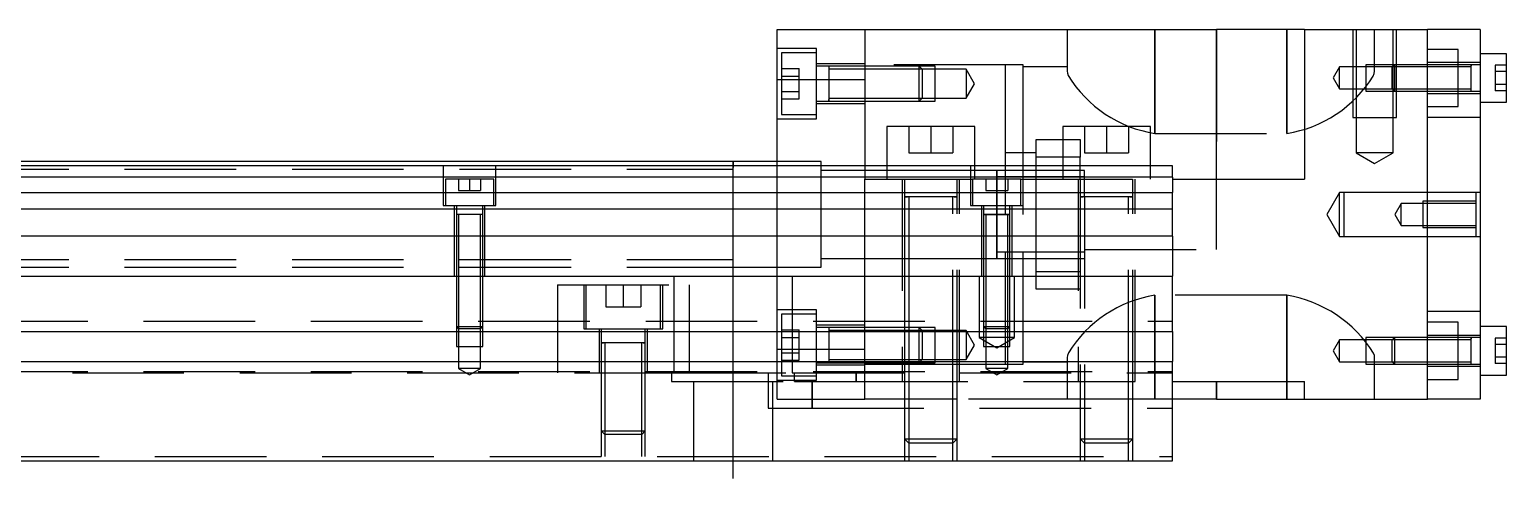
# Model space of a CAD drawing. Extents: x -24 to 669, y -292 to 77.
# Drawn here: x 329.9 to 498, y -223.6 to -172.6 of the extents above; entities that cross this region are included whole.
import ezdxf

# ---------------------------------------------------------------- set-up
doc = ezdxf.new("R2010")
doc.units = 0
doc.linetypes.add('CENTER', pattern=[50.8, 31.75, -6.35, 6.35, -6.35])
doc.linetypes.add('DASHED', pattern=[19.05, 12.7, -6.35])
doc.layers.get('0').update_dxf_attribs({"linetype": 'CONTINUOUS'})
doc.layers.add('CENTER', color=1, linetype='CENTER')

msp = doc.modelspace()

# ---------------------------------------------------------------- linework, layer by layer
at = {"color": 7, "linetype": 'CONTINUOUS'}
for p, q in [((415, -178.28029), (415, -172.61)), ((415, -172.61), (425, -172.61)), ((425, -172.61), (465, -172.61)), ((425, -172.61), (425, -188.11)), ((465, -189.61), (465, -172.61)), ((475, -172.61), (465, -172.61)), ((475, -172.61), (475, -189.61)), ((475, -172.61), (489, -172.61)), ((495, -172.61), (489, -172.61)), ((489, -214.61), (489, -172.61)), ((495, -172.61), (495, -214.61)), ((498, -175.36), (495, -175.36)), ((498, -180.86), (498, -175.36)), ((415, -188.11), (415, -178.28029)), ((415, -178.28029), (425, -178.28029)), ((495, -180.86), (498, -180.86)), ((437.5, -183.61), (427.5, -183.61)), ((427.5, -183.61), (427.5, -188.11)), ((437.5, -188.11), (437.5, -183.61)), ((457.5, -183.61), (447.5, -183.61)), ((447.5, -183.61), (447.5, -188.11)), ((457.5, -188.11), (457.5, -183.61)), ((410.005, -187.61), (275.5, -187.61)), ((460, -188.11), (275.5, -188.11)), ((415, -187.61), (409.995, -187.61)), ((410, -193.61), (410, -187.609994)), ((410, -199.610006), (410, -187.609994)), ((410, -188.108756), (410, -187.61)), ((460, -189.362272), (460, -188.11)), ((460, -189.362272), (275.5, -189.362272)), ((410, -198.735), (410, -188.485)), ((440, -193.61), (440, -188.609994)), ((440, -198.610006), (440, -188.609994)), ((440, -189.36), (440, -189.61)), ((441, -189.36), (440, -189.36)), ((444.5, -189.36), (441, -189.36)), ((447.5, -189.36), (444.5, -189.36)), ((449.5, -189.36), (447.5, -189.36)), ((450, -189.36), (449.5, -189.36)), ((460, -189.362272), (460, -191.13668)), ((460, -189.61), (475, -189.61)), ((275.5, -191.13668), (460, -191.13668)), ((440, -190.91), (440, -192.61)), ((460, -193.033076), (460, -191.13668)), ((460, -193.033076), (275.5, -193.033076)), ((440, -192.61), (440, -193.61)), ((460, -196.087372), (460, -193.033076)), ((460, -196.087372), (275.5, -196.087372)), ((460, -196.087372), (460, -200.61)), ((440, -197.86), (450, -197.86)), ((410, -199.610006), (410, -198.735)), ((0, -200.61), (460, -200.61)), ((460, -206.91), (460, -200.61)), ((498, -206.36), (495, -206.36)), ((498, -211.86), (498, -206.36)), ((0, -206.91), (460, -206.91)), ((460, -206.91), (460, -210.31)), ((0, -210.31), (460, -210.31)), ((460, -221.61), (460, -210.31)), ((460, -212.61), (475, -212.61)), ((465, -214.61), (465, -212.61)), ((475, -214.61), (475, -212.61)), ((495, -211.86), (498, -211.86)), ((465, -214.61), (460, -214.61)), ((465, -214.61), (475, -214.61)), ((475, -214.61), (489, -214.61)), ((495, -214.61), (489, -214.61)), ((0, -221.61), (460, -221.61))]:
    msp.add_line(p, q, dxfattribs=at)
at = {"color": 3, "linetype": 'DASHED'}
for p, q in [((448, -172.61), (448, -177.344622)), ((458, -184.414212), (458, -172.61)), ((458, -172.61), (458, -184.414212)), ((465, -172.61), (465, -189.61)), ((473, -172.61), (473, -184.414212)), ((473, -184.414212), (473, -172.61)), ((480.500006, -172.61), (480.500006, -182.61)), ((480.9, -172.61), (480.9, -182.61)), ((483, -177.344622), (483, -172.61)), ((485.1, -182.61), (485.1, -172.61)), ((485.499994, -182.61), (485.499994, -172.61)), ((419.5, -174.760758), (415, -174.760758)), ((419.5, -182.760758), (419.5, -174.760758)), ((415.5, -175.260758), (415.5, -178.760758)), ((419.5, -175.260758), (415.5, -175.260758)), ((492.5, -174.86), (489, -174.86)), ((495, -176.36), (489, -176.36)), ((492.5, -181.36), (492.5, -174.86)), ((415.5, -177.028706), (417.5, -177.028706)), ((415.5, -177.894732), (417.5, -177.894732)), ((417.5, -177.894732), (417.5, -177.028706)), ((417.5, -179.626782), (417.5, -177.894732)), ((425, -176.510758), (419.5, -176.510758)), ((420.9, -176.760758), (419.5, -176.760758)), ((420.9, -176.760758), (420.895, -176.760758)), ((420.9, -176.760752), (420.9, -180.760762)), ((420.9, -176.760752), (420.9, -177.110758)), ((420.9, -176.760758), (420.9, -176.977426)), ((425, -176.760758), (420.9, -176.760758)), ((420.905, -176.760758), (420.9, -176.760758)), ((420.9, -176.977426), (420.9, -178.760758)), ((420.9, -177.110758), (420.9, -178.627714)), ((425, -177.110758), (420.9, -177.110758)), ((441, -176.61), (425, -176.61)), ((431.15, -176.760758), (425, -176.760758)), ((431.15, -176.76076), (425, -176.760762)), ((431.5, -177.110758), (425, -177.110758)), ((431.15, -178.760758), (431.15, -176.760758)), ((431.5, -177.110758), (431.15, -176.760758)), ((433, -176.760762), (431.15, -176.76076)), ((431.5, -177.110758), (431.5, -178.760758)), ((433, -177.110758), (431.5, -177.110758)), ((433, -180.760752), (433, -176.760762)), ((436.5, -177.110758), (433, -177.110758)), ((436.5, -177.110758), (436.5, -180.410758)), ((437.452628, -178.760758), (436.5, -177.110758)), ((441, -188.11), (441, -176.61)), ((443, -176.61), (441, -176.61)), ((443, -188.11), (443, -176.61)), ((448, -176.86), (443, -176.86)), ((448, -177.344622), (448.03311, -177.566202)), ((448.03311, -177.566202), (448.13006, -177.82654)), ((479, -176.86), (478.278312, -178.11)), ((478.278312, -178.11), (479, -179.36)), ((479, -179.36), (479, -176.86)), ((482, -176.86), (479, -176.86)), ((485.25, -176.610002), (482, -176.610006)), ((482, -176.610006), (482, -179.609994)), ((485, -176.86), (482, -176.86)), ((482.840926, -177.887602), (482.9594, -177.592522)), ((482.9594, -177.592522), (483, -177.344622)), ((485.25, -176.61), (485, -176.86)), ((485, -179.36), (485, -176.86)), ((489, -176.86), (485, -176.86)), ((485.25, -176.61), (485.25, -179.61)), ((489, -176.61), (485.25, -176.61)), ((489, -176.610006), (485.25, -176.610002)), ((494.005, -176.61), (489, -176.61)), ((494, -176.86), (489, -176.86)), ((495, -176.61), (493.995, -176.61)), ((494, -178.11), (494, -176.609994)), ((494, -179.610006), (494, -176.609994)), ((494, -178.11), (494, -176.609994)), ((494, -179.610006), (494, -176.609994)), ((494, -176.61), (494, -176.73467)), ((494, -176.734678), (494, -176.61)), ((494, -176.61), (494, -176.73467)), ((494, -176.734678), (494, -176.61)), ((494, -177.979964), (494, -176.734678)), ((494, -177.984988), (494, -176.86)), ((494, -179.48533), (494, -177.979964)), ((494, -179.36), (494, -177.984988)), ((496.7, -176.666624), (496.7, -177.388312)), ((498, -176.666624), (496.7, -176.666624)), ((496.7, -177.388312), (496.7, -178.831688)), ((498, -177.388312), (496.7, -177.388312)), ((415.5, -178.760758), (415.5, -182.260758)), ((415.5, -179.626782), (417.5, -179.626782)), ((417.5, -180.492808), (417.5, -179.626782)), ((420.9, -178.627714), (420.9, -178.893802)), ((420.9, -178.760758), (420.9, -180.760762)), ((420.9, -178.760758), (420.9, -180.54405)), ((420.9, -178.893802), (420.9, -180.410758)), ((431.15, -180.760758), (431.15, -178.760758)), ((431.5, -178.760758), (431.5, -180.410758)), ((436.5, -180.410758), (437.452628, -178.760758)), ((479, -179.36), (482, -179.36)), ((482, -179.36), (485, -179.36)), ((482, -179.609994), (485.25, -179.609998)), ((485, -179.36), (489, -179.36)), ((485, -179.36), (485.25, -179.61)), ((485.25, -179.609998), (489, -179.609994)), ((485.25, -179.61), (489, -179.61)), ((489, -179.36), (494, -179.36)), ((489, -179.61), (494, -179.61)), ((493.995, -179.61), (494, -179.61)), ((494, -179.610006), (494, -179.36)), ((494, -179.61), (494, -179.48533)), ((494, -179.61), (494.005, -179.61)), ((494, -179.61), (495, -179.61)), ((498, -178.831688), (496.7, -178.831688)), ((496.7, -178.831688), (496.7, -179.553376)), ((498, -179.553376), (496.7, -179.553376)), ((415.5, -180.492808), (417.5, -180.492808)), ((419.5, -180.760758), (420.905, -180.760758)), ((419.5, -181.010758), (425, -181.010758)), ((420.895, -180.760758), (425, -180.760758)), ((420.9, -180.410758), (420.9, -180.760762)), ((420.9, -180.410758), (425, -180.410758)), ((420.9, -180.54405), (420.9, -180.760758)), ((420.9, -180.54405), (420.9, -180.760758)), ((420.9, -180.760758), (420.9, -180.54409)), ((425, -180.410758), (431.5, -180.410758)), ((425, -180.760752), (431.15, -180.760756)), ((425, -180.760758), (431.15, -180.760758)), ((431.15, -180.760758), (431.5, -180.410758)), ((431.15, -180.760756), (433, -180.760752)), ((431.5, -180.410758), (433, -180.410758)), ((433, -180.410758), (436.5, -180.410758)), ((489, -179.86), (495, -179.86)), ((489, -181.36), (492.5, -181.36)), ((415, -182.760758), (419.5, -182.760758)), ((415.5, -182.260758), (419.5, -182.260758)), ((480.500006, -182.61), (485.499994, -182.61)), ((480.9, -182.61), (480.9, -186.61)), ((485.1, -186.61), (485.1, -182.61)), ((495, -182.61), (489, -182.61)), ((430, -183.61), (430, -186.61)), ((432.5, -183.61), (432.5, -186.61)), ((435, -183.61), (435, -186.61)), ((450, -183.61), (450, -186.61)), ((452.5, -183.61), (452.5, -186.61)), ((455, -183.61), (455, -186.61)), ((458, -184.414212), (473, -184.414212)), ((444.5, -185.11), (447.5, -185.11)), ((444.5, -187.11), (444.5, -185.11)), ((447.5, -185.11), (449.5, -185.11)), ((449.5, -185.11), (449.5, -187.11)), ((377, -188.11), (377, -192.61)), ((383, -192.61), (383, -188.11)), ((410, -187.61), (410, -188.284782)), ((410, -193.409962), (410, -188.108756)), ((420, -187.61), (415, -187.61)), ((415, -200.61), (415, -188.11)), ((420, -188.11), (420, -187.61)), ((420, -193.61), (420, -188.11)), ((425, -188.11), (425, -189.61)), ((427.5, -188.11), (427.5, -189.61)), ((430, -186.61), (432.5, -186.61)), ((432.5, -186.61), (435, -186.61)), ((437, -188.11), (437, -192.61)), ((437.5, -189.61), (437.5, -188.11)), ((444.5, -186.61), (441, -186.61)), ((441, -189.61), (441, -188.11)), ((443, -192.61), (443, -188.11)), ((447.5, -187.11), (444.5, -187.11)), ((444.5, -188.11), (444.5, -187.11)), ((444.5, -189.61), (444.5, -188.11)), ((449.5, -187.11), (447.5, -187.11)), ((447.5, -188.11), (447.5, -189.61)), ((449.5, -188.11), (449.5, -187.11)), ((449.5, -189.61), (449.5, -188.11)), ((450, -186.61), (452.5, -186.61)), ((452.5, -186.61), (455, -186.61)), ((457.5, -189.61), (457.5, -188.11)), ((483, -186.61), (480.9, -186.61)), ((480.9, -186.61), (483, -187.822436)), ((485.1, -186.61), (483, -186.61)), ((483, -187.822436), (485.1, -186.61)), ((55, -188.485), (410, -188.485)), ((382.75, -189.61), (377.25, -189.61)), ((377.25, -189.61), (377.25, -192.61)), ((378.75, -189.61), (378.75, -190.91)), ((380, -189.61), (380, -190.91)), ((381.25, -189.61), (381.25, -190.91)), ((382.75, -192.61), (382.75, -189.61)), ((425, -188.61), (420, -188.61)), ((427.5, -188.61), (425, -188.61)), ((425, -189.61), (437.25, -189.61)), ((425, -200.61), (425, -189.61)), ((437.5, -188.61), (427.5, -188.61)), ((429.25, -189.61), (429.25, -212.61)), ((429.5, -189.61), (429.5, -191.61)), ((435.5, -191.61), (435.5, -189.61)), ((435.75, -212.61), (435.75, -189.61)), ((442.75, -189.61), (437.25, -189.61)), ((437.25, -189.61), (437.25, -192.61)), ((440.005, -188.61), (437.5, -188.61)), ((438.75, -189.61), (438.75, -190.91)), ((441, -188.61), (439.995, -188.61)), ((440, -188.61), (440, -189.174922)), ((440, -189.17491), (440, -188.61)), ((440, -189.174922), (440, -189.5097)), ((440, -189.61), (440, -190.91)), ((444.5, -188.61), (441, -188.61)), ((441, -192.61), (441, -189.61)), ((441.25, -189.61), (441.25, -190.91)), ((442.75, -189.61), (460, -189.61)), ((442.75, -192.61), (442.75, -189.61)), ((447.5, -188.61), (444.5, -188.61)), ((444.5, -200.11), (444.5, -189.61)), ((449.5, -188.61), (447.5, -188.61)), ((449.25, -189.61), (449.25, -212.61)), ((450, -188.61), (449.5, -188.61)), ((449.5, -189.61), (449.5, -191.61)), ((450, -189.61), (450, -188.61)), ((450, -191.61), (450, -189.61)), ((455.5, -191.61), (455.5, -189.61)), ((455.75, -212.61), (455.75, -189.61)), ((465, -197.61), (465, -189.61)), ((378.75, -190.91), (380, -190.91)), ((380, -190.91), (381.25, -190.91)), ((438.75, -190.91), (440, -190.91)), ((440, -190.91), (441.25, -190.91)), ((440, -191.00963), (440, -192.609882)), ((479, -191.11), (477.556624, -193.61)), ((479, -196.11), (479, -191.11)), ((479.5, -191.11), (479, -191.11)), ((479.5, -191.11), (479.5, -196.11)), ((489, -191.11), (479.5, -191.11)), ((494.5, -191.11), (489, -191.11)), ((494.5, -191.11), (494.5, -196.11)), ((495, -191.11), (494.5, -191.11)), ((377, -192.61), (383, -192.61)), ((378.25, -192.61), (378.25, -200.61)), ((378.5, -192.61), (378.5, -193.61)), ((381.5, -193.61), (381.5, -192.61)), ((381.75, -200.61), (381.75, -192.61)), ((435.500006, -191.61), (429.499994, -191.61)), ((435.500006, -191.61), (429.499994, -191.61)), ((435.500006, -191.61), (429.499994, -191.61)), ((429.5, -191.605), (429.5, -191.61)), ((429.5, -191.61), (429.84965, -191.61)), ((429.849602, -191.61), (429.5, -191.61)), ((429.5, -191.61), (429.5, -191.615)), ((429.5, -191.61), (429.5, -200.61)), ((435.15035, -191.61), (429.849602, -191.61)), ((430, -191.61), (430, -200.61)), ((435, -212.61), (435, -191.61)), ((435.150204, -191.61), (435.5, -191.61)), ((435.5, -191.61), (435.15035, -191.61)), ((435.5, -191.61), (435.5, -191.605)), ((435.5, -191.615), (435.5, -191.61)), ((435.5, -212.61), (435.5, -191.61)), ((437, -192.61), (443, -192.61)), ((438.25, -192.61), (438.25, -200.61)), ((438.5, -192.61), (438.5, -193.61)), ((440, -192.609882), (440, -193.409974)), ((441, -193.61), (441, -192.61)), ((441.5, -193.61), (441.5, -192.61)), ((441.75, -200.61), (441.75, -192.61)), ((443, -193.61), (443, -192.61)), ((455.500006, -191.61), (449.499994, -191.61)), ((455.500006, -191.61), (449.499994, -191.61)), ((449.5, -191.605), (449.5, -191.61)), ((449.5, -191.61), (449.84965, -191.61)), ((449.849602, -191.61), (449.5, -191.61)), ((449.5, -191.61), (449.5, -212.61)), ((449.5, -191.61), (449.5, -191.615)), ((455.15035, -191.61), (449.849602, -191.61)), ((450, -191.61), (450, -212.61)), ((455, -212.61), (455, -191.61)), ((455.150204, -191.61), (455.5, -191.61)), ((455.5, -191.61), (455.15035, -191.61)), ((455.5, -191.61), (455.5, -191.605)), ((455.5, -212.61), (455.5, -191.61)), ((455.5, -191.615), (455.5, -191.61)), ((486, -192.36), (485.278312, -193.61)), ((486, -194.86), (486, -192.36)), ((488.5, -192.36), (486, -192.36)), ((488.5, -192.110006), (488.5, -195.109994)), ((489, -192.110006), (488.5, -192.110006)), ((494.5, -192.36), (488.5, -192.36)), ((494.5, -192.110006), (489, -192.110006)), ((379.998804, -193.61), (378.499994, -193.61)), ((378.5, -193.605), (378.5, -193.61)), ((378.624678, -193.61), (378.5, -193.61)), ((378.5, -193.61), (378.5, -200.61)), ((378.5, -193.61), (378.5, -193.615)), ((379.998804, -193.61), (378.624678, -193.61)), ((378.75, -193.61), (378.75, -200.61)), ((381.500006, -193.61), (379.998804, -193.61)), ((381.37533, -193.61), (379.998804, -193.61)), ((381.25, -200.61), (381.25, -193.61)), ((381.5, -193.61), (381.37533, -193.61)), ((381.5, -193.61), (381.5, -193.605)), ((381.5, -200.61), (381.5, -193.61)), ((381.5, -193.615), (381.5, -193.61)), ((410, -199.609164), (410, -193.409962)), ((420, -199.61), (420, -193.61)), ((441.500006, -193.61), (438.499994, -193.61)), ((440, -193.61), (438.499994, -193.61)), ((438.5, -193.605), (438.5, -193.61)), ((438.5, -193.61), (438.62467, -193.61)), ((438.624678, -193.61), (438.5, -193.61)), ((438.5, -193.61), (438.5, -193.615)), ((438.5, -193.61), (438.5, -200.61)), ((438.62467, -193.61), (441.375392, -193.61)), ((439.998804, -193.61), (438.624678, -193.61)), ((438.75, -193.61), (438.75, -200.61)), ((441.37533, -193.61), (439.998804, -193.61)), ((440, -193.409974), (440, -193.61)), ((441.500006, -193.61), (440, -193.61)), ((440, -193.61), (440, -197.86)), ((440, -193.61), (440, -198.045962)), ((441, -210.61), (441, -193.61)), ((441.25, -200.61), (441.25, -193.61)), ((441.5, -193.61), (441.37533, -193.61)), ((441.375392, -193.61), (441.5, -193.61)), ((441.5, -193.61), (441.5, -193.605)), ((441.5, -193.615), (441.5, -193.61)), ((441.5, -200.61), (441.5, -193.61)), ((443, -210.61), (443, -193.61)), ((477.556624, -193.61), (479, -196.11)), ((485.278312, -193.61), (486, -194.86)), ((486, -194.86), (488.5, -194.86)), ((488.5, -194.86), (494.5, -194.86)), ((479, -196.11), (479.5, -196.11)), ((479.5, -196.11), (489, -196.11)), ((488.5, -195.109994), (489, -195.109994)), ((489, -195.109994), (494.5, -195.109994)), ((489, -196.11), (494.5, -196.11)), ((494.5, -196.11), (495, -196.11)), ((440, -198.610006), (440, -197.86)), ((440, -198.61), (440, -198.045962)), ((440, -198.045962), (440, -198.61)), ((450, -197.61), (465, -197.61)), ((55, -198.735), (410, -198.735)), ((55, -199.61), (410, -199.61)), ((409.995, -199.61), (410, -199.61)), ((410, -199.61), (410, -199.609164)), ((410, -199.61), (415, -199.61)), ((410, -199.61), (410.005, -199.61)), ((415, -199.61), (420, -199.61)), ((420, -198.61), (425, -198.61)), ((425, -198.61), (429.5, -198.61)), ((429.5, -198.61), (430, -198.61)), ((430, -198.61), (440.005, -198.61)), ((439.995, -198.61), (449.5, -198.61)), ((440.005, -198.61), (449.5, -198.61)), ((449.5, -198.61), (450, -198.61)), ((378.5, -200.61), (378.5, -206.36)), ((378.500006, -200.61), (378.500002, -206.36)), ((378.75, -200.61), (378.75, -206.61)), ((381.25, -206.61), (381.25, -200.61)), ((381.499998, -206.36), (381.499994, -200.61)), ((381.5, -206.36), (381.5, -200.61)), ((390, -201.61), (405, -201.61)), ((390, -201.61), (390, -206.91)), ((393, -201.61), (393, -206.61)), ((393.25, -201.61), (393.25, -206.61)), ((395.5, -201.61), (395.5, -204.11)), ((397.5, -201.61), (397.5, -204.11)), ((399.5, -201.61), (399.5, -204.11)), ((401.75, -206.61), (401.75, -201.61)), ((402, -206.61), (402, -201.61)), ((403.291796, -211.61), (403.291796, -200.61)), ((405, -201.61), (405, -206.91)), ((415, -206.91), (415, -200.61)), ((416.708204, -200.61), (416.708204, -211.61)), ((425, -206.91), (425, -200.61)), ((429.5, -200.61), (429.5, -206.91)), ((430, -200.61), (430, -206.91)), ((438, -200.61), (438, -207.61)), ((438.5, -200.61), (438.5, -206.36)), ((438.500006, -200.61), (438.500006, -206.360006)), ((438.75, -200.61), (438.75, -206.61)), ((441.25, -206.61), (441.25, -200.61)), ((441.499994, -206.360006), (441.499994, -200.61)), ((441.5, -206.36), (441.5, -200.61)), ((442, -207.61), (442, -200.61)), ((444.5, -200.11), (449.5, -200.11)), ((444.5, -202.11), (444.5, -200.11)), ((449.5, -202.11), (444.5, -202.11)), ((473, -202.805788), (458, -202.805788)), ((458, -214.61), (458, -202.805788)), ((458, -202.805788), (458, -212.61)), ((473, -202.805788), (473, -214.61)), ((473, -212.61), (473, -202.805788)), ((395.5, -204.11), (397.5, -204.11)), ((397.5, -204.11), (399.5, -204.11)), ((419.5, -204.459242), (415, -204.459242)), ((415.5, -204.959242), (415.5, -206.91)), ((419.5, -204.959242), (415.5, -204.959242)), ((419.5, -212.459242), (419.5, -204.459242)), ((489, -204.61), (495, -204.61)), ((0, -205.76), (460, -205.76)), ((378.5, -206.36), (381.5, -206.36)), ((378.5, -206.36), (378.75, -206.61)), ((378.500002, -206.36), (378.500006, -206.91)), ((381.25, -206.61), (378.75, -206.61)), ((378.75, -206.61), (378.75, -208.61)), ((381.25, -206.61), (381.5, -206.36)), ((381.25, -208.61), (381.25, -206.61)), ((381.499994, -206.91), (381.499998, -206.36)), ((393, -206.61), (402, -206.61)), ((394.75, -206.61), (394.75, -211.61)), ((395, -206.61), (395, -206.91)), ((400, -206.91), (400, -206.61)), ((400.25, -211.61), (400.25, -206.61)), ((425, -206.209242), (419.5, -206.209242)), ((420.9, -206.459242), (419.5, -206.459242)), ((420.9, -206.459242), (420.895, -206.459242)), ((420.9, -206.459238), (420.9, -206.91)), ((420.9, -206.459242), (420.9, -206.67591)), ((425, -206.459242), (420.9, -206.459242)), ((420.905, -206.459242), (420.9, -206.459242)), ((420.9, -206.67591), (420.9, -206.909676)), ((429.5, -206.459242), (425, -206.459242)), ((429.5, -206.459248), (425, -206.459248)), ((430, -206.459242), (429.5, -206.459242)), ((430, -206.459248), (429.5, -206.459248)), ((431.15, -206.459242), (430, -206.459242)), ((431.15, -206.459244), (430, -206.459248)), ((431.15, -206.91), (431.15, -206.459242)), ((431.5, -206.809242), (431.15, -206.459242)), ((433, -206.459248), (431.15, -206.459244)), ((433, -206.91), (433, -206.459248)), ((438.5, -206.36), (441.5, -206.36)), ((438.5, -206.36), (438.75, -206.61)), ((438.500006, -206.360006), (438.500006, -206.91)), ((441.25, -206.61), (438.75, -206.61)), ((438.75, -206.61), (438.75, -208.61)), ((441.25, -206.61), (441.5, -206.36)), ((441.25, -208.61), (441.25, -206.61)), ((441.499994, -206.91), (441.499994, -206.360006)), ((492.5, -205.86), (489, -205.86)), ((492.5, -212.36), (492.5, -205.86)), ((378.500006, -206.91), (378.500006, -208.61)), ((381.499994, -208.61), (381.499994, -206.91)), ((390, -206.91), (390, -210.31)), ((400.000006, -208.21), (394.999994, -208.21)), ((400.000006, -208.21), (394.999994, -208.21)), ((395, -206.91), (395, -208.21)), ((395, -208.205), (395, -208.21)), ((395, -208.21), (395.257448, -208.21)), ((395.257468, -208.21), (395, -208.21)), ((395, -208.21), (395, -210.31)), ((395, -208.21), (395, -208.215)), ((399.742552, -208.21), (395.257468, -208.21)), ((395.4, -208.21), (395.4, -210.31)), ((399.6, -210.31), (399.6, -208.21)), ((400, -208.21), (399.742552, -208.21)), ((399.742602, -208.21), (400, -208.21)), ((400, -208.21), (400, -206.91)), ((400, -208.21), (400, -208.205)), ((400, -210.31), (400, -208.21)), ((400, -208.215), (400, -208.21)), ((405, -206.91), (405, -210.31)), ((415, -208.93971), (415, -206.91)), ((415.5, -206.727192), (417.5, -206.727192)), ((415.5, -206.91), (415.5, -208.459242)), ((415.5, -207.593218), (417.5, -207.593218)), ((417.5, -207.593218), (417.5, -206.727192)), ((417.5, -209.325268), (417.5, -207.593218)), ((425, -206.809242), (420.9, -206.809242)), ((420.9, -206.909676), (420.9, -207.044256)), ((420.9, -206.91), (420.9, -207.044252)), ((420.9, -207.044252), (420.9, -208.319196)), ((420.9, -207.044256), (420.9, -208.459242)), ((420.9, -208.319196), (420.9, -208.599288)), ((429.5, -206.809242), (425, -206.809242)), ((425, -210.31), (425, -206.91)), ((430, -206.809242), (429.5, -206.809242)), ((429.5, -206.91), (429.5, -210.31)), ((431.5, -206.809242), (430, -206.809242)), ((430, -206.91), (430, -210.31)), ((431.15, -208.459242), (431.15, -206.91)), ((431.5, -206.809242), (431.5, -206.91)), ((433, -206.809242), (431.5, -206.809242)), ((431.5, -206.91), (431.5, -208.459242)), ((436.5, -206.809242), (433, -206.809242)), ((433, -210.31), (433, -206.91)), ((436.5, -206.809242), (436.5, -210.109242)), ((437.452628, -208.459242), (436.5, -206.809242)), ((442, -207.61), (438, -207.61)), ((438, -207.61), (440, -208.7647)), ((438.500006, -206.91), (438.500006, -208.61)), ((440, -208.7647), (442, -207.61)), ((441.499994, -208.61), (441.499994, -206.91)), ((479, -207.86), (478.278312, -209.11)), ((479, -210.36), (479, -207.86)), ((482, -207.86), (479, -207.86)), ((485.25, -207.610002), (482, -207.610006)), ((482, -207.610006), (482, -210.609994)), ((485, -207.86), (482, -207.86)), ((485.25, -207.61), (485, -207.86)), ((485, -210.36), (485, -207.86)), ((489, -207.86), (485, -207.86)), ((485.25, -207.61), (485.25, -210.61)), ((489, -207.61), (485.25, -207.61)), ((489, -207.610006), (485.25, -207.610002)), ((495, -207.36), (489, -207.36)), ((494.005, -207.61), (489, -207.61)), ((494, -207.86), (489, -207.86)), ((495, -207.61), (493.995, -207.61)), ((494, -209.11), (494, -207.609994)), ((494, -210.610006), (494, -207.609994)), ((494, -207.86), (494, -207.609994)), ((494, -207.61), (494, -207.73467)), ((494, -207.734678), (494, -207.61)), ((494, -207.734678), (494, -207.61)), ((494, -208.979964), (494, -207.734678)), ((494, -208.984988), (494, -207.86)), ((496.7, -207.666624), (496.7, -208.388312)), ((498, -207.666624), (496.7, -207.666624)), ((498, -208.388312), (496.7, -208.388312)), ((496.7, -208.388312), (496.7, -209.831688)), ((378.500006, -208.61), (381.499994, -208.61)), ((378.75, -208.61), (378.75, -211.11)), ((381.25, -211.11), (381.25, -208.61)), ((415, -210.31), (415, -208.93971)), ((415, -208.93971), (425, -208.93971)), ((415.5, -208.459242), (415.5, -210.31)), ((415.5, -209.325268), (417.5, -209.325268)), ((417.5, -210.191294), (417.5, -209.325268)), ((420.9, -208.459242), (420.9, -209.874302)), ((420.9, -208.599288), (420.9, -209.874304)), ((420.9, -209.874302), (420.9, -210.242534)), ((420.9, -209.874304), (420.9, -210.31)), ((431.15, -210.31), (431.15, -208.459242)), ((431.5, -208.459242), (431.5, -210.109242)), ((436.5, -210.109242), (437.452628, -208.459242)), ((438.500006, -208.61), (441.499994, -208.61)), ((438.75, -208.61), (438.75, -211.11)), ((441.25, -211.11), (441.25, -208.61)), ((448.04045, -209.62777), (448, -209.875378)), ((448, -209.875378), (448, -214.61)), ((448.157746, -209.335106), (448.04045, -209.62777)), ((478.278312, -209.11), (479, -210.36)), ((482.96713, -209.654484), (482.869204, -209.391862)), ((483, -209.875378), (482.96713, -209.654484)), ((483, -214.61), (483, -209.875378)), ((494, -210.48533), (494, -208.979964)), ((494, -210.36), (494, -208.984988)), ((496.7, -209.831688), (496.7, -210.553376)), ((498, -209.831688), (496.7, -209.831688)), ((0, -211.46), (460, -211.46)), ((296.708204, -211.61), (403.291796, -211.61)), ((381.25, -211.11), (378.75, -211.11)), ((378.75, -211.11), (380, -211.831688)), ((380, -211.831688), (381.25, -211.11)), ((390, -210.31), (390, -211.61)), ((395, -210.31), (395, -211.61)), ((395, -211.61), (395, -218.21)), ((395.000006, -211.61), (395.000006, -218.210006)), ((395.4, -210.31), (395.4, -211.61)), ((395.4, -211.61), (395.4, -218.61)), ((399.6, -211.61), (399.6, -210.31)), ((399.6, -218.61), (399.6, -211.61)), ((399.999994, -218.210006), (399.999994, -211.61)), ((400, -211.61), (400, -210.31)), ((400, -218.21), (400, -211.61)), ((403, -211.61), (403, -212.61)), ((403.291796, -211.61), (416.708204, -211.61)), ((405, -210.31), (405, -211.61)), ((414, -211.61), (414, -212.61)), ((415, -211.61), (415, -210.31)), ((415, -214.61), (415, -211.61)), ((415.5, -210.191294), (417.5, -210.191294)), ((415.5, -210.31), (415.5, -211.61)), ((415.5, -211.61), (415.5, -211.959242)), ((416.708204, -211.61), (460, -211.61)), ((417, -212.61), (417, -211.61)), ((419.5, -210.459242), (420.9, -210.459242)), ((419.5, -210.709242), (425, -210.709242)), ((420.895, -210.459242), (420.9, -210.459242)), ((420.9, -210.109242), (425, -210.109242)), ((420.9, -210.242534), (420.9, -210.310154)), ((420.9, -210.31), (420.9, -210.459248)), ((420.9, -210.310154), (420.9, -210.459242)), ((420.9, -210.459242), (425, -210.459242)), ((420.9, -210.459242), (420.905, -210.459242)), ((424, -212.61), (424, -211.61)), ((424, -211.61), (424, -212.61)), ((425, -210.109242), (429.5, -210.109242)), ((425, -212.61), (425, -210.31)), ((425, -210.459238), (429.5, -210.459238)), ((425, -210.459242), (429.5, -210.459242)), ((425, -210.61), (429.5, -210.61)), ((429.5, -210.109242), (430, -210.109242)), ((429.5, -210.31), (429.5, -212.61)), ((429.5, -210.459238), (430, -210.459238)), ((429.5, -210.459242), (430, -210.459242)), ((429.5, -210.61), (430, -210.61)), ((430, -210.109242), (431.5, -210.109242)), ((430, -210.31), (430, -212.61)), ((430, -210.459238), (431.15, -210.45924)), ((430, -210.459242), (431.15, -210.459242)), ((430, -210.61), (441, -210.61)), ((431.15, -210.459242), (431.15, -210.31)), ((431.15, -210.459242), (431.299242, -210.31)), ((431.15, -210.45924), (433, -210.459238)), ((431.299242, -210.31), (431.5, -210.109242)), ((431.5, -210.109242), (433, -210.109242)), ((433, -210.109242), (436.5, -210.109242)), ((433, -210.459238), (433, -210.31)), ((441.25, -211.11), (438.75, -211.11)), ((438.75, -211.11), (440, -211.831688)), ((440, -211.831688), (441.25, -211.11)), ((441, -210.61), (443, -210.61)), ((443, -210.36), (448, -210.36)), ((479, -210.36), (482, -210.36)), ((482, -210.36), (485, -210.36)), ((482, -210.609994), (485.25, -210.609998)), ((485, -210.36), (489, -210.36)), ((485, -210.36), (485.25, -210.61)), ((485.25, -210.609998), (489, -210.609994)), ((485.25, -210.61), (489, -210.61)), ((489, -210.36), (494, -210.36)), ((489, -210.61), (494, -210.61)), ((489, -210.86), (495, -210.86)), ((493.995, -210.61), (494, -210.61)), ((494, -210.610006), (494, -210.36)), ((494, -210.61), (494, -210.48533)), ((494, -210.61), (495, -210.61)), ((494, -210.61), (494.005, -210.61)), ((498, -210.553376), (496.7, -210.553376)), ((403, -212.61), (417, -212.61)), ((405.5, -212.61), (405.5, -221.61)), ((414, -212.61), (414, -215.61)), ((414.5, -221.61), (414.5, -212.61)), ((415, -212.459242), (419.5, -212.459242)), ((415.5, -211.959242), (419.5, -211.959242)), ((417, -212.61), (424, -212.61)), ((419, -215.61), (419, -212.61)), ((419, -212.61), (419, -214.61)), ((424, -212.61), (460, -212.61)), ((425, -214.61), (425, -212.61)), ((429.5, -212.61), (429.5, -219.11)), ((429.500006, -212.61), (429.500006, -219.110006)), ((430, -212.61), (430, -219.61)), ((435, -219.61), (435, -212.61)), ((435.499994, -219.110006), (435.499994, -212.61)), ((435.5, -219.11), (435.5, -212.61)), ((449.5, -212.61), (449.5, -219.11)), ((449.500006, -212.61), (449.500006, -219.110006)), ((450, -212.61), (450, -219.61)), ((455, -219.61), (455, -212.61)), ((455.499994, -219.110006), (455.499994, -212.61)), ((455.5, -219.11), (455.5, -212.61)), ((458, -212.61), (458, -214.61)), ((465, -212.61), (465, -214.61)), ((473, -214.61), (473, -212.61)), ((489, -212.36), (492.5, -212.36)), ((415, -214.61), (425, -214.61)), ((419, -214.61), (419, -215.61)), ((429.5, -214.61), (425, -214.61)), ((430, -214.61), (429.5, -214.61)), ((435, -214.61), (430, -214.61)), ((435.5, -214.61), (435, -214.61)), ((449.5, -214.61), (435.5, -214.61)), ((450, -214.61), (449.5, -214.61)), ((455, -214.61), (450, -214.61)), ((455.5, -214.61), (455, -214.61)), ((460, -214.61), (455.5, -214.61)), ((414, -215.61), (419, -215.61)), ((419, -215.61), (460, -215.61)), ((395, -218.21), (400, -218.21)), ((395, -218.21), (395.4, -218.61)), ((395.000006, -218.210006), (395.000006, -221.11)), ((399.6, -218.61), (400, -218.21)), ((399.999994, -221.11), (399.999994, -218.210006)), ((399.6, -218.61), (395.4, -218.61)), ((395.4, -218.61), (395.4, -221.11)), ((399.6, -221.11), (399.6, -218.61)), ((429.5, -219.11), (435.5, -219.11)), ((429.5, -219.11), (430, -219.61)), ((429.500006, -219.110006), (429.500006, -221.61)), ((435, -219.61), (430, -219.61)), ((430, -219.61), (430, -221.61)), ((435, -219.61), (435.5, -219.11)), ((435, -221.61), (435, -219.61)), ((435.499994, -221.61), (435.499994, -219.110006)), ((449.5, -219.11), (455.5, -219.11)), ((449.5, -219.11), (450, -219.61)), ((449.500006, -219.110006), (449.500006, -221.61)), ((455, -219.61), (450, -219.61)), ((450, -219.61), (450, -221.61)), ((455, -219.61), (455.5, -219.11)), ((455, -221.61), (455, -219.61)), ((455.499994, -221.61), (455.499994, -219.110006)), ((77.499994, -221.11), (460, -221.11))]:
    msp.add_line(p, q, dxfattribs=at)
for centre, radius, start, end in [((460.201275, -170.428539), 14.157848, 211.50258976, 261.05531002), ((470.815867, -170.438484), 14.145367, 278.88236378, 328.22318375), ((460.183807, -216.780381), 14.144196, 98.88176758, 148.23855413), ((470.758198, -216.852636), 14.224613, 31.634421, 80.93236938)]:
    msp.add_arc(centre, radius, start, end, dxfattribs=at)
at = {"layer": 'CENTER', "color": 1, "linetype": 'CENTER'}
msp.add_line((410, -223.61), (410, -198.61), dxfattribs=at)

doc.saveas('drawing.dxf')
